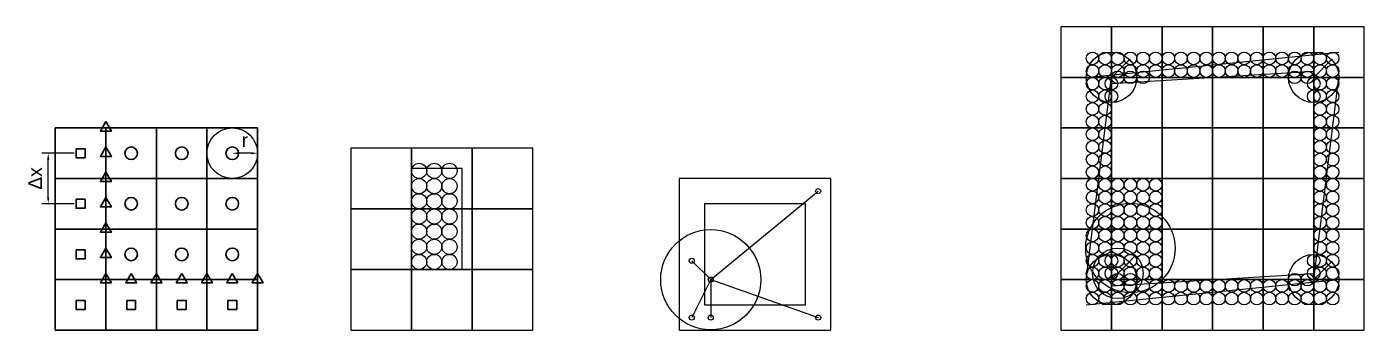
# Model space of a CAD drawing. Header units: millimetres. Extents: x -26 to 82, y 0 to 32.
# Drawn here: x -25.8 to 27.1, y 0 to 12 of the extents above; entities that cross this region are included whole.
import ezdxf

# ---------------------------------------------------------------- set-up
doc = ezdxf.new("R2010")
doc.units = ezdxf.units.MM
doc.layers.add('assist', color=6, linetype='Continuous')
doc.layers.add('boundary', color=30, linetype='Continuous')
doc.styles.get("Standard").update_dxf_attribs({"font": 'arial.ttf'})
doc.dimstyles.new('ISO-25', dxfattribs={"dimtxt": 2.5, "dimasz": 2.5, "dimexe": 1.25, "dimexo": 0.625, "dimtad": 1, "dimtxsty": 'Standard', "dimcen": 2.5, "dimadec": 0, "dimazin": 0, "dimtfac": 1, "dimtmove": 0, "dimatfit": 3, "dimfxl": 1, "dimarcsym": 0})

# ---------------------------------------------------------------- blocks, each defined once
blk = doc.blocks.new('*D1')
at = {"color": 0, "lineweight": -2, "transparency": 16777216}
for p, q in [((-23.926, 7), (-25.207, 7)), ((-24.957, 5.25), (-24.957, 6.75)), ((-23.926, 5), (-25.207, 5))]:
    blk.add_line(p, q, dxfattribs=at)
at = {"color": 0, "transparency": 16777216}
for points in [[(-24.999, 6.75), (-24.916, 6.75), (-24.957, 7)], [(-24.999, 5.25), (-24.916, 5.25), (-24.957, 5)]]:
    blk.add_solid(points, dxfattribs=at)
at = {"layer": 'Defpoints', "color": 0, "transparency": 16777216}
for p in [(-24.957, 7), (-23.676, 7), (-23.676, 5)]:
    blk.add_point(p, dxfattribs=at)
at = {"color": 0, "transparency": 16777216, "insert": (-25.478, 6), "char_height": 0.5, "attachment_point": 5, "rotation": 90}
blk.add_mtext('{\\H1.08333x;Δx}', dxfattribs=at)
blk = doc.blocks.new('*D2')
at = {"color": 0, "lineweight": -2, "transparency": 16777216}
blk.add_line((-16.926, 7), (-17.426, 7), dxfattribs=at)
at = {"color": 0, "transparency": 16777216}
for points in [[(-17.426, 7.042), (-17.426, 6.958), (-17.676, 7)], [(-16.926, 7.042), (-16.926, 6.958), (-16.676, 7)]]:
    blk.add_solid(points, dxfattribs=at)
at = {"layer": 'Defpoints', "color": 0, "transparency": 16777216}
for p in [(-17.676, 7), (-17.676, 7), (-16.676, 7)]:
    blk.add_point(p, dxfattribs=at)
at = {"color": 0, "transparency": 16777216, "insert": (-17.176, 7.521), "char_height": 0.5, "attachment_point": 5}
blk.add_mtext('{\\H1.08333x;r}', dxfattribs=at)

msp = doc.modelspace()

# ---------------------------------------------------------------- linework, layer by layer
for p, q in [((17.103, 10), (17.81, 10.707)), ((25.103, 10), (25.81, 10.707)), ((17.103, 9.75), (25.103, 10.25)), ((1.25, 2), (5.5, 5.5)), ((1.25, 2), (0.5, 2.75)), ((17.103, 2), (17.81, 2.707)), ((17.353, 2.25), (18.06, 2.957)), ((25.103, 2), (25.81, 2.707)), ((17.103, 1.75), (25.103, 2.25)), ((1.25, 2), (0.5, 0.5)), ((1.25, 2), (1.25, 0.5)), ((1.25, 2), (5.5, 0.5))]:
    msp.add_line(p, q)
for points in [[(17.103, 8), (19.103, 8), (19.103, 10), (17.103, 10)], [(19.103, 8), (21.103, 8), (21.103, 10), (19.103, 10)], [(21.103, 8), (23.103, 8), (23.103, 10), (21.103, 10)], [(23.103, 8), (25.103, 8), (25.103, 10), (23.103, 10)], [(17.103, 6), (19.103, 6), (19.103, 8), (17.103, 8)], [(19.103, 6), (21.103, 6), (21.103, 8), (19.103, 8)], [(21.103, 6), (23.103, 6), (23.103, 8), (21.103, 8)], [(23.103, 6), (25.103, 6), (25.103, 8), (23.103, 8)], [(-12.986, 4.8), (-10.586, 4.8), (-10.586, 7.2), (-12.986, 7.2)], [(-10.586, 4.8), (-8.186, 4.8), (-8.186, 7.2), (-10.586, 7.2)], [(-8.186, 4.8), (-5.786, 4.8), (-5.786, 7.2), (-8.186, 7.2)], [(-10.586, 2.4), (-8.586, 2.4), (-8.586, 6.4), (-10.586, 6.4)], [(0, 0), (6, 0), (6, 6), (0, 6)], [(17.103, 4), (19.103, 4), (19.103, 6), (17.103, 6)], [(19.103, 4), (21.103, 4), (21.103, 6), (19.103, 6)], [(21.103, 4), (23.103, 4), (23.103, 6), (21.103, 6)], [(23.103, 4), (25.103, 4), (25.103, 6), (23.103, 6)], [(-12.986, 2.4), (-10.586, 2.4), (-10.586, 4.8), (-12.986, 4.8)], [(-10.586, 2.4), (-8.186, 2.4), (-8.186, 4.8), (-10.586, 4.8)], [(-8.186, 2.4), (-5.786, 2.4), (-5.786, 4.8), (-8.186, 4.8)], [(1, 1), (5, 1), (5, 5), (1, 5)], [(17.103, 2), (19.103, 2), (19.103, 4), (17.103, 4)], [(19.103, 2), (21.103, 2), (21.103, 4), (19.103, 4)], [(21.103, 2), (23.103, 2), (23.103, 4), (21.103, 4)], [(23.103, 2), (25.103, 2), (25.103, 4), (23.103, 4)], [(-12.986, 0), (-10.586, 0), (-10.586, 2.4), (-12.986, 2.4)], [(-10.586, 0), (-8.186, 0), (-8.186, 2.4), (-10.586, 2.4)], [(-8.186, 0), (-5.786, 0), (-5.786, 2.4), (-8.186, 2.4)]]:
    msp.add_lwpolyline(points, close=True)
at = {"lineweight": 35}
for points in [[(-22.676, 8.25), (-22.892, 7.875), (-22.459, 7.875)], [(-22.676, 6), (-20.676, 6), (-20.676, 8), (-22.676, 8)], [(-20.676, 6), (-18.676, 6), (-18.676, 8), (-20.676, 8)], [(-18.676, 6), (-16.676, 6), (-16.676, 8), (-18.676, 8)], [(-23.853, 7.177), (-23.499, 7.177), (-23.499, 6.823), (-23.853, 6.823)], [(-22.676, 7.25), (-22.892, 6.875), (-22.459, 6.875)], [(-22.676, 6.25), (-22.892, 5.875), (-22.459, 5.875)], [(-22.676, 4), (-20.676, 4), (-20.676, 6), (-22.676, 6)], [(-20.676, 4), (-18.676, 4), (-18.676, 6), (-20.676, 6)], [(-18.676, 4), (-16.676, 4), (-16.676, 6), (-18.676, 6)], [(-23.853, 5.177), (-23.499, 5.177), (-23.499, 4.823), (-23.853, 4.823)], [(-22.676, 5.25), (-22.892, 4.875), (-22.459, 4.875)], [(-22.676, 4.25), (-22.892, 3.875), (-22.459, 3.875)], [(-22.676, 2), (-20.676, 2), (-20.676, 4), (-22.676, 4)], [(-20.676, 2), (-18.676, 2), (-18.676, 4), (-20.676, 4)], [(-18.676, 2), (-16.676, 2), (-16.676, 4), (-18.676, 4)], [(-23.853, 3.177), (-23.499, 3.177), (-23.499, 2.823), (-23.853, 2.823)], [(-22.676, 3.25), (-22.892, 2.875), (-22.459, 2.875)], [(-22.676, 2.25), (-22.892, 1.875), (-22.459, 1.875)], [(-21.676, 2.25), (-21.892, 1.875), (-21.459, 1.875)], [(-20.676, 2.25), (-20.892, 1.875), (-20.459, 1.875)], [(-19.676, 2.25), (-19.892, 1.875), (-19.459, 1.875)], [(-18.676, 2.25), (-18.892, 1.875), (-18.459, 1.875)], [(-17.676, 2.25), (-17.892, 1.875), (-17.459, 1.875)], [(-16.676, 2.25), (-16.892, 1.875), (-16.459, 1.875)], [(-23.853, 1.177), (-23.499, 1.177), (-23.499, 0.823), (-23.853, 0.823)], [(-21.853, 1.177), (-21.499, 1.177), (-21.499, 0.823), (-21.853, 0.823)], [(-19.853, 1.177), (-19.499, 1.177), (-19.499, 0.823), (-19.853, 0.823)], [(-17.853, 1.177), (-17.499, 1.177), (-17.499, 0.823), (-17.853, 0.823)]]:
    msp.add_lwpolyline(points, close=True, dxfattribs=at)
for centre, radius in [((17.103, 10), 1), ((25.103, 10), 1), ((17.353, 10), 0.25), ((17.853, 10), 0.25), ((18.353, 10), 0.25), ((24.353, 10), 0.25), ((24.853, 10), 0.25), ((17.103, 9.75), 0.25), ((25.103, 9.75), 0.25), ((17.103, 9.25), 0.25), ((25.103, 9.25), 0.25), ((-17.676, 7), 1), ((-10.286, 6.3), 0.3), ((-9.686, 6.3), 0.3), ((-9.086, 6.3), 0.3), ((-10.286, 5.7), 0.3), ((-9.686, 5.7), 0.3), ((-9.086, 5.7), 0.3), ((17.353, 5.75), 0.25), ((17.853, 5.75), 0.25), ((18.353, 5.75), 0.25), ((18.853, 5.75), 0.25), ((-10.286, 5.1), 0.3), ((-9.686, 5.1), 0.3), ((-9.086, 5.1), 0.3), ((5.5, 5.5), 0.1), ((17.353, 5.25), 0.25), ((17.853, 5.25), 0.25), ((18.353, 5.25), 0.25), ((18.853, 5.25), 0.25), ((-10.286, 4.5), 0.3), ((-9.686, 4.5), 0.3), ((-9.086, 4.5), 0.3), ((17.853, 3.25), 1.768), ((17.353, 4.75), 0.25), ((17.853, 4.75), 0.25), ((18.353, 4.75), 0.25), ((18.853, 4.75), 0.25), ((17.353, 4.25), 0.25), ((17.853, 4.25), 0.25), ((18.353, 4.25), 0.25), ((18.853, 4.25), 0.25), ((-10.286, 3.9), 0.3), ((-9.686, 3.9), 0.3), ((-9.086, 3.9), 0.3), ((1.25, 2), 1.979), ((17.353, 3.75), 0.25), ((17.853, 3.75), 0.25), ((18.353, 3.75), 0.25), ((18.853, 3.75), 0.25), ((-10.286, 3.3), 0.3), ((-9.686, 3.3), 0.3), ((-9.086, 3.3), 0.3), ((17.353, 2.25), 1), ((17.353, 3.25), 0.25), ((17.853, 3.25), 0.25), ((18.353, 3.25), 0.25), ((18.853, 3.25), 0.25), ((-10.286, 2.7), 0.3), ((-9.686, 2.7), 0.3), ((-9.086, 2.7), 0.3), ((0.5, 2.75), 0.1), ((17.103, 2), 1), ((17.103, 2.75), 0.25), ((17.353, 2.75), 0.25), ((17.853, 2.75), 0.25), ((18.353, 2.75), 0.25), ((18.853, 2.75), 0.25), ((25.103, 2), 1), ((25.103, 2.75), 0.25), ((17.103, 2.25), 0.25), ((17.353, 2.25), 0.25), ((17.353, 2), 0.25), ((17.853, 2.25), 0.25), ((17.853, 2), 0.25), ((18.353, 2.25), 0.25), ((18.853, 2.25), 0.25), ((24.353, 2), 0.25), ((24.853, 2), 0.25), ((25.103, 2.25), 0.25), ((1.25, 2), 0.1), ((0.5, 0.5), 0.1), ((1.25, 0.5), 0.1), ((5.5, 0.5), 0.1)]:
    msp.add_circle(centre, radius)
for centre in [(-21.676, 7), (-19.676, 7), (-17.676, 7), (-21.676, 5), (-19.676, 5), (-17.676, 5), (-21.676, 3), (-19.676, 3), (-17.676, 3)]:
    msp.add_circle(centre, 0.25, dxfattribs=at)
at = {"layer": 'assist'}
for p, q in [((16.103, 10), (26.103, 11)), ((16.103, 2), (17.103, 10)), ((25.103, 2), (26.103, 10)), ((16.103, 1), (26.103, 2))]:
    msp.add_line(p, q, dxfattribs=at)
at = {"layer": 'boundary'}
for points in [[(15.103, 10), (17.103, 10), (17.103, 12), (15.103, 12)], [(17.103, 10), (19.103, 10), (19.103, 12), (17.103, 12)], [(19.103, 10), (21.103, 10), (21.103, 12), (19.103, 12)], [(21.103, 10), (23.103, 10), (23.103, 12), (21.103, 12)], [(23.103, 10), (25.103, 10), (25.103, 12), (23.103, 12)], [(25.103, 10), (27.103, 10), (27.103, 12), (25.103, 12)], [(15.103, 8), (17.103, 8), (17.103, 10), (15.103, 10)], [(25.103, 8), (27.103, 8), (27.103, 10), (25.103, 10)], [(15.103, 6), (17.103, 6), (17.103, 8), (15.103, 8)], [(25.103, 6), (27.103, 6), (27.103, 8), (25.103, 8)], [(15.103, 4), (17.103, 4), (17.103, 6), (15.103, 6)], [(25.103, 4), (27.103, 4), (27.103, 6), (25.103, 6)], [(15.103, 2), (17.103, 2), (17.103, 4), (15.103, 4)], [(25.103, 2), (27.103, 2), (27.103, 4), (25.103, 4)], [(15.103, 0), (17.103, 0), (17.103, 2), (15.103, 2)], [(17.103, 0), (19.103, 0), (19.103, 2), (17.103, 2)], [(19.103, 0), (21.103, 0), (21.103, 2), (19.103, 2)], [(21.103, 0), (23.103, 0), (23.103, 2), (21.103, 2)], [(23.103, 0), (25.103, 0), (25.103, 2), (23.103, 2)], [(25.103, 0), (27.103, 0), (27.103, 2), (25.103, 2)]]:
    msp.add_lwpolyline(points, close=True, dxfattribs=at)
at = {"layer": 'boundary', "lineweight": 35}
for points in [[(-24.676, 6), (-22.676, 6), (-22.676, 8), (-24.676, 8)], [(-24.676, 4), (-22.676, 4), (-22.676, 6), (-24.676, 6)], [(-24.676, 2), (-22.676, 2), (-22.676, 4), (-24.676, 4)], [(-24.676, 0), (-22.676, 0), (-22.676, 2), (-24.676, 2)], [(-22.676, 0), (-20.676, 0), (-20.676, 2), (-22.676, 2)], [(-20.676, 0), (-18.676, 0), (-18.676, 2), (-20.676, 2)], [(-18.676, 0), (-16.676, 0), (-16.676, 2), (-18.676, 2)]]:
    msp.add_lwpolyline(points, close=True, dxfattribs=at)
at = {"layer": 'boundary'}
for centre in [(16.353, 10.75), (16.853, 10.75), (17.353, 10.75), (17.853, 10.75), (18.353, 10.75), (18.853, 10.75), (19.353, 10.75), (19.853, 10.75), (20.353, 10.75), (20.853, 10.75), (21.353, 10.75), (21.853, 10.75), (22.353, 10.75), (22.853, 10.75), (23.353, 10.75), (23.853, 10.75), (24.353, 10.75), (24.853, 10.75), (25.353, 10.75), (25.853, 10.75), (16.353, 10.25), (16.853, 10.25), (17.353, 10.25), (17.853, 10.25), (18.353, 10.25), (18.853, 10.25), (19.353, 10.25), (19.853, 10.25), (20.353, 10.25), (20.853, 10.25), (21.353, 10.25), (21.853, 10.25), (22.353, 10.25), (22.853, 10.25), (23.353, 10.25), (23.853, 10.25), (24.353, 10.25), (24.853, 10.25), (25.353, 10.25), (25.853, 10.25), (16.353, 9.75), (16.853, 9.75), (25.353, 9.75), (25.853, 9.75), (16.353, 9.25), (16.353, 8.75), (16.853, 9.25), (16.853, 8.75), (25.353, 9.25), (25.353, 8.75), (25.853, 9.25), (25.853, 8.75), (16.353, 8.25), (16.853, 8.25), (25.353, 8.25), (25.853, 8.25), (16.353, 7.75), (16.853, 7.75), (25.353, 7.75), (25.853, 7.75), (16.353, 7.25), (16.853, 7.25), (25.353, 7.25), (25.853, 7.25), (16.353, 6.75), (16.853, 6.75), (25.353, 6.75), (25.853, 6.75), (16.353, 6.25), (16.853, 6.25), (25.353, 6.25), (25.853, 6.25), (16.353, 5.75), (16.853, 5.75), (25.353, 5.75), (25.853, 5.75), (16.353, 5.25), (16.853, 5.25), (25.353, 5.25), (25.853, 5.25), (16.353, 4.75), (16.853, 4.75), (25.353, 4.75), (25.853, 4.75), (16.353, 4.25), (16.853, 4.25), (25.353, 4.25), (25.853, 4.25), (16.353, 3.75), (16.853, 3.75), (25.353, 3.75), (25.853, 3.75), (16.353, 3.25), (16.853, 3.25), (25.353, 3.25), (25.853, 3.25), (16.353, 2.75), (16.853, 2.75), (25.353, 2.75), (25.853, 2.75), (16.353, 2.25), (16.853, 2.25), (25.353, 2.25), (25.853, 2.25), (16.353, 1.75), (16.853, 1.75), (17.353, 1.75), (17.853, 1.75), (18.353, 1.75), (18.853, 1.75), (19.353, 1.75), (19.853, 1.75), (20.353, 1.75), (20.853, 1.75), (21.353, 1.75), (21.853, 1.75), (22.353, 1.75), (22.853, 1.75), (23.353, 1.75), (23.853, 1.75), (24.353, 1.75), (24.853, 1.75), (25.353, 1.75), (25.853, 1.75), (16.353, 1.25), (16.853, 1.25), (17.353, 1.25), (17.853, 1.25), (18.353, 1.25), (18.853, 1.25), (19.353, 1.25), (19.853, 1.25), (20.353, 1.25), (20.853, 1.25), (21.353, 1.25), (21.853, 1.25), (22.353, 1.25), (22.853, 1.25), (23.353, 1.25), (23.853, 1.25), (24.353, 1.25), (24.853, 1.25), (25.353, 1.25), (25.853, 1.25)]:
    msp.add_circle(centre, 0.25, dxfattribs=at)

# ---------------------------------------------------------------- dimensions: what is measured, and where the dimension line sits
for base, p1, p2, angle, text, picture, middle in [((-17.676, 7), (-16.676, 7), (-17.676, 7), 180, '{\\H1.08333x;r}', '*D2', (-17.176, 7)), ((-24.957, 7), (-23.676, 5), (-23.676, 7), 90, '{\\H1.08333x;Δx}', '*D1', (-24.957, 6))]:
    dim = msp.add_linear_dim(base=base, p1=p1, p2=p2, angle=angle, text=text, dimstyle='ISO-25', override={"dimtxt": 0.5, "dimasz": 0.25, "dimexe": 0.25, "dimexo": 0.25, "dimgap": 0.25})
    dim.commit()
    dim.dimension.update_dxf_attribs({"geometry": picture, "text_midpoint": middle, "dimtype": 160})

doc.saveas('drawing.dxf')
